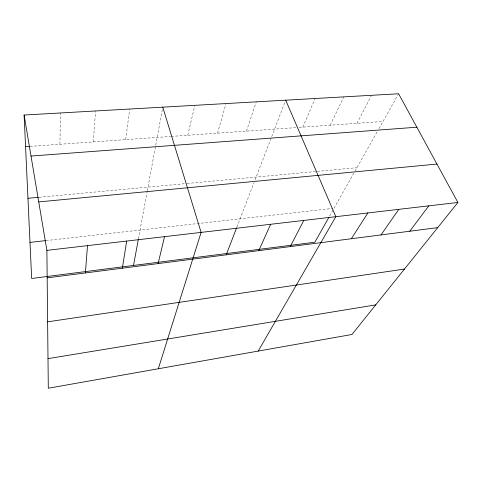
<?xml version="1.0" encoding="UTF-8"?>
<svg xmlns="http://www.w3.org/2000/svg" width="482" height="482" viewBox="0 0 482 482"><rect width="100%" height="100%" fill="white"/><g stroke="black" fill="none" stroke-linecap="round" stroke-linejoin="round"><path stroke-width="0.36" stroke-dasharray="2.41 1.81" d="M59.937 144.269L60.401 112.969M93.303 141.919L95.581 110.968M125.7 139.635L129.688 109.034M138.424 238.861L147.191 191.45M147.323 190.727L162.627 107.896M187.763 135.255L194.867 105.335M217.503 133.159L226.034 103.564M246.429 131.116L256.297 101.847M236.885 227.112L253.984 182.66M255.056 179.864L285.712 100.178M302.786 127.14L315.156 98.503M330.236 125.206L343.762 96.882M356.957 123.32L371.568 95.303M329.598 216.081L333.273 209.568M334.002 208.266L354.704 171.574M355.071 170.929L377.466 131.237M378.936 128.634L398.608 93.767M46.091 240.59L332.544 208.435M39.108 197.252L186.42 183.552M187.161 183.479L316.547 171.447M317.277 171.381L356.897 167.694M30.047 146.377L170.604 136.466M171.351 136.412L296.105 127.61M299.075 127.405L382.967 121.482"/><path stroke-width="0.72" d="M85.386 272.945L87.501 245.633M122.338 268.191L126.694 241.066M133.514 265.443L138.292 239.596M158.096 263.594L164.543 236.656M158.313 368.76L201.115 232.39L162.765 107.155M226.251 254.827L236.614 227.805M258.75 250.646L270.667 224.281M290.26 246.591L303.774 220.425M328.863 217.382L314.842 242.229L31.661 278.482L24.1 115.029L398.608 93.767L457.9 202.458L351.968 334.478L48.302 388.233L46.893 250.369L24.1 115.029M258.213 351.077L335.827 216.689L285.712 100.178M351.378 238.729L367.814 212.96M381.015 234.921L398.789 209.351M409.778 231.221L428.805 205.85M47.995 358.638L375.719 304.877M47.622 321.825L404.464 269.052M47.176 277.861L437.704 227.631M46.893 250.369L457.9 202.458M29.992 242.392L45.362 240.669M38.735 201.916L436.963 164.073M27.95 198.289L38.361 197.319M31.011 156.06L416.852 127.206M25.564 146.697L29.3 146.432"/></g></svg>
